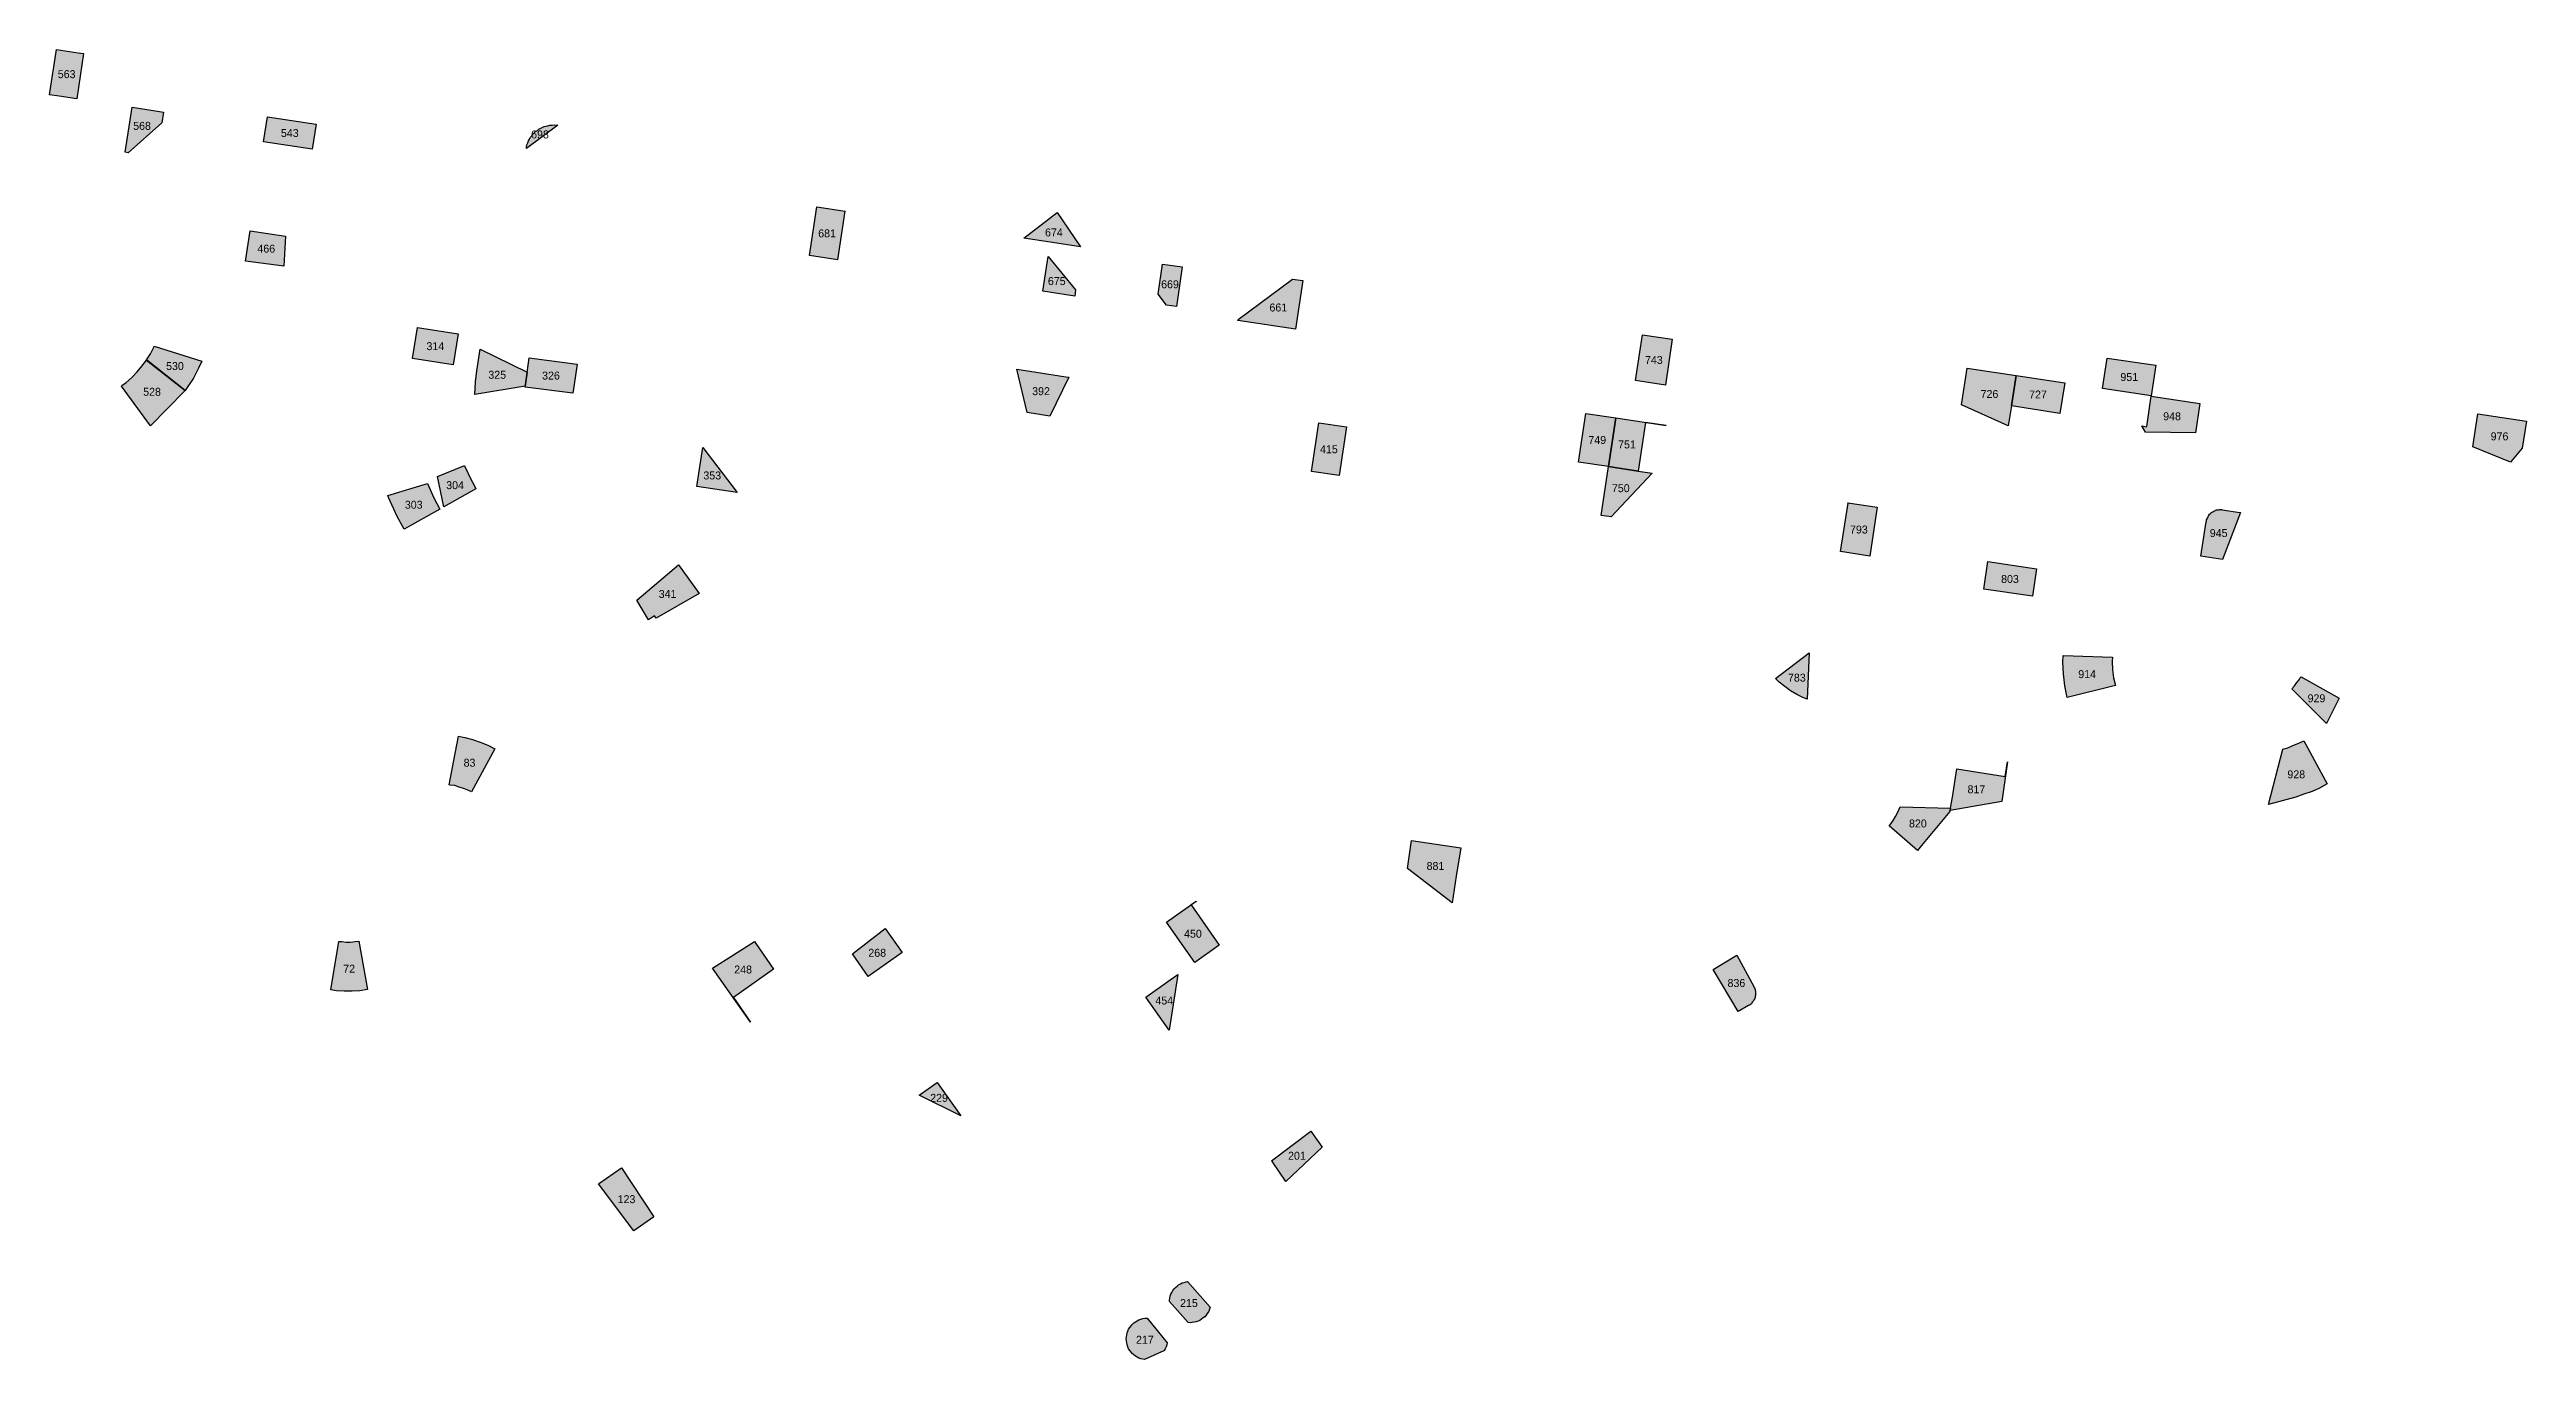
# Model space of a CAD drawing. Header units: metres. Extents: x 680780 to 684174, y 829143 to 829966.
# Drawn here: x 680780 to 682337, y 829143 to 829966 of the extents above; entities that cross this region are included whole.
import ezdxf
from ezdxf.enums import TextEntityAlignment as Align

# ---------------------------------------------------------------- set-up
doc = ezdxf.new("R2010")
doc.units = ezdxf.units.M
for name, color, linetype in [('PLOT_NO', 7, 'Continuous'), ('RED_PLOTS', 1, 'Continuous'), ('RED_PLOTS_APPROX', 1, 'Continuous')]:
    doc.layers.add(name, color=color, linetype=linetype)

msp = doc.modelspace()

# ---------------------------------------------------------------- hatches: boundary and pattern name
at = {"layer": 'RED_PLOTS'}
h = msp.add_hatch(color=1, dxfattribs=at)
h.dxf.hatch_style = 1
h.paths.add_polyline_path([(680784, 829966.4), (680797.6, 829964.4), (680801.1, 829963.8), (680796.9, 829935.4), (680785.7, 829937), (680779.6, 829938)])
h = msp.add_hatch(color=1, dxfattribs=at)
h.dxf.hatch_style = 1
h.paths.add_polyline_path([(681099.3, 829918.8), (681079.5, 829904.1), (681079.5, 829905.3), (681079.8, 829906.5), (681080.4, 829907.7), (681080.7, 829908.9), (681081.3, 829910.1), (681081.9, 829911), (681082.8, 829912.2), (681083.4, 829913.1), (681084.3, 829914), (681085.2, 829914.9), (681086.4, 829915.5), (681087.3, 829916.4), (681088.5, 829917), (681089.4, 829917.3), (681090.6, 829917.9), (681091.8, 829918.2), (681093, 829918.5), (681094.2, 829918.8), (681095.7, 829918.8), (681096.9, 829919.1), (681098.1, 829918.8)])
h = msp.add_hatch(color=1, dxfattribs=at)
h.dxf.hatch_style = 1
h.paths.add_polyline_path([(681275.1, 829834.1), (681257.4, 829836.8), (681262, 829867.5), (681279.8, 829864.8), (681279.8, 829864.8), (681279.6, 829864.8)])
h = msp.add_hatch(color=1, dxfattribs=at)
h.dxf.hatch_style = 1
h.paths.add_polyline_path([(681491.7, 829829.7), (681488.1, 829804.8), (681481.8, 829805.7), (681476.7, 829812.6), (681479.4, 829831.5)])
h = msp.add_hatch(color=1, dxfattribs=at)
h.dxf.hatch_style = 1
h.paths.add_polyline_path([(681007.9, 829772.1), (681010.9, 829791.6), (681036.6, 829787.7), (681033.5, 829768.2)])
h = msp.add_hatch(color=1, dxfattribs=at)
h.dxf.hatch_style = 1
h.paths.add_polyline_path([(681795.6, 829755.4), (681776.7, 829758.3), (681781.1, 829787), (681799.9, 829784.2)])
h = msp.add_hatch(color=1, dxfattribs=at)
h.dxf.hatch_style = 1
h.paths.add_polyline_path([(680825.1, 829755.1), (680827.8, 829757.1), (680831.4, 829760.1), (680834.7, 829763.7), (680837.7, 829767.3), (680840.6, 829771.1), (680864.9, 829752.1), (680864.5, 829751.5), (680843.1, 829729.8), (680824.8, 829754.7)])
h = msp.add_hatch(color=1, dxfattribs=at)
h.dxf.hatch_style = 1
h.paths.add_polyline_path([(681109.5, 829755.8), (681108.7, 829750.3), (681078.6, 829754.1), (681081.1, 829772.6), (681111.4, 829768.6)])
h = msp.add_hatch(color=1, dxfattribs=at)
h.dxf.hatch_style = 1
h.paths.add_polyline_path([(682013.1, 829742.3), (682016, 829761.4), (682046.6, 829756.8), (682043.6, 829737.6)])
h = msp.add_hatch(color=1, dxfattribs=at)
h.dxf.hatch_style = 1
h.paths.add_polyline_path([(682103.9, 829767.9), (682102.5, 829758.3), (682101, 829748.7), (682070.4, 829753.2), (682073.4, 829772.4)])
h = msp.add_hatch(color=1, dxfattribs=at)
h.dxf.hatch_style = 1
h.paths.add_polyline_path([(681595.1, 829729.1), (681590.4, 829698.5), (681573, 829701.1), (681577.7, 829731.7)])
h = msp.add_hatch(color=1, dxfattribs=at)
h.dxf.hatch_style = 1
h.paths.add_polyline_path([(681745.5, 829737.6), (681764.4, 829734.8), (681759.8, 829704.2), (681741, 829707)])
h = msp.add_hatch(color=1, dxfattribs=at)
h.dxf.hatch_style = 1
h.paths.add_polyline_path([(681764.4, 829734.8), (681796.1, 829730), (681783, 829731.9), (681778.4, 829701.4), (681759.8, 829704.2)])
h = msp.add_hatch(color=1, dxfattribs=at)
h.dxf.hatch_style = 1
h.paths.add_polyline_path([(681040.6, 829704.8), (681040.8, 829704.3), (681044.7, 829695.9), (681046.4, 829692.9), (681047.7, 829690.2), (681027.5, 829678.9), (681023.5, 829698)])
h = msp.add_hatch(color=1, dxfattribs=at)
h.dxf.hatch_style = 1
h.paths.add_polyline_path([(681910.3, 829681.3), (681928.7, 829678.6), (681924, 829647.9), (681905.7, 829650.7), (681910.5, 829681.2), (681910.3, 829681.2)])
h = msp.add_hatch(color=1, dxfattribs=at)
h.dxf.hatch_style = 1
h.paths.add_polyline_path([(682028.8, 829639.8), (682026.3, 829622.7), (681995.7, 829627.2), (681998.2, 829644.5)])
h = msp.add_hatch(color=1, dxfattribs=at)
h.dxf.hatch_style = 1
h.paths.add_polyline_path([(682076.6, 829584.3), (682076.4, 829581.6), (682076.7, 829576.5), (682077.3, 829571.4), (682078.5, 829566.5), (682048.2, 829559.1), (682046.7, 829566.3), (682045.8, 829573.8), (682045.5, 829581.3), (682045.7, 829585.5)])
h = msp.add_hatch(color=1, dxfattribs=at)
h.dxf.hatch_style = 1
h.paths.add_polyline_path([(682189.5, 829564.5), (682191, 829566.3), (682192.5, 829568.4), (682194, 829570.2), (682194.5, 829571.1), (682195.2, 829572), (682219.2, 829558.5), (682211.2, 829542.7)])
h = msp.add_hatch(color=1, dxfattribs=at)
h.dxf.hatch_style = 1
h.paths.add_polyline_path([(680979.6, 829375.4), (680974.8, 829374.6), (680970, 829374.3), (680964.9, 829374.3), (680960.1, 829374.6), (680956.5, 829375.2), (680961.6, 829405.7), (680963.4, 829405.5), (680966.1, 829405.2), (680968.8, 829405.2), (680971.8, 829405.5), (680974.2, 829405.8)])
h = msp.add_hatch(color=1, dxfattribs=at)
h.dxf.hatch_style = 1
h.paths.add_polyline_path([(681825.6, 829388.1), (681840.5, 829397.1), (681851.1, 829377.3), (681851.4, 829376.7), (681851.7, 829376.1), (681852, 829375.5), (681852, 829374.9), (681852.3, 829374.3), (681852.3, 829373.4), (681852.3, 829372.8), (681852.3, 829372.2), (681852.3, 829371.6), (681852, 829371), (681852, 829370.4), (681851.7, 829369.8), (681851.4, 829369.2), (681851.1, 829368.6), (681850.8, 829368), (681850.2, 829367.4), (681849.9, 829366.8), (681849.6, 829366.5), (681849, 829365.9), (681848.4, 829365.6), (681847.8, 829365.3), (681841.4, 829361.5)])
at = {"layer": 'RED_PLOTS_APPROX'}
h = msp.add_hatch(color=1, dxfattribs=at)
h.dxf.hatch_style = 1
h.paths.add_polyline_path([(680850.3, 829920.2), (680829, 829901.5), (680827.2, 829901.8), (680831.5, 829930.1), (680848.8, 829927.5), (680851.3, 829927.1)])
h = msp.add_hatch(color=1, dxfattribs=at)
h.dxf.hatch_style = 1
h.paths.add_polyline_path([(680947.2, 829919.5), (680944.7, 829903.7), (680914.2, 829908.3), (680916.6, 829924.1)])
h = msp.add_hatch(color=1, dxfattribs=at)
h.dxf.hatch_style = 1
h.paths.add_polyline_path([(681413.2, 829864), (681427.9, 829842.4), (681426.5, 829842.6), (681408.8, 829845.3), (681392.2, 829847.8)])
h = msp.add_hatch(color=1, dxfattribs=at)
h.dxf.hatch_style = 1
h.paths.add_polyline_path([(680926.9, 829830.1), (680902.9, 829833.4), (680905.8, 829852.5), (680928.1, 829849.1)])
h = msp.add_hatch(color=1, dxfattribs=at)
h.dxf.hatch_style = 1
h.paths.add_polyline_path([(681424.7, 829815.3), (681424.2, 829811.4), (681404.1, 829814.4), (681407.4, 829836.3)])
h = msp.add_hatch(color=1, dxfattribs=at)
h.dxf.hatch_style = 1
h.paths.add_polyline_path([(681561.2, 829822), (681567.6, 829821.1), (681563.1, 829790.6), (681526.8, 829796.1), (681526.9, 829796.7)])
h = msp.add_hatch(color=1, dxfattribs=at)
h.dxf.hatch_style = 1
h.paths.add_polyline_path([(680875.3, 829770.5), (680873.4, 829766.1), (680870.1, 829759.8), (680866.2, 829753.8), (680864.9, 829752.1), (680840.7, 829771.2), (680843.1, 829775.1), (680845.2, 829779.3), (680845.4, 829779.8)])
h = msp.add_hatch(color=1, dxfattribs=at)
h.dxf.hatch_style = 1
h.paths.add_polyline_path([(681079.9, 829763.6), (681078.7, 829754.7), (681047.1, 829749.4), (681047.4, 829757.4), (681048.2, 829764.3), (681050.4, 829778.1)])
h = msp.add_hatch(color=1, dxfattribs=at)
h.dxf.hatch_style = 1
h.paths.add_polyline_path([(681408.6, 829735.9), (681394.2, 829738.1), (681387.9, 829765.4), (681399.9, 829763.5), (681418.5, 829760.7), (681420.5, 829760.4)])
h = msp.add_hatch(color=1, dxfattribs=at)
h.dxf.hatch_style = 1
h.paths.add_polyline_path([(681981.7, 829743.1), (681985.3, 829766.1), (682016, 829761.4), (682013.1, 829742.3), (682011.1, 829729.7)])
h = msp.add_hatch(color=1, dxfattribs=at)
h.dxf.hatch_style = 1
h.paths.add_polyline_path([(682097.3, 829725.8), (682095.1, 829729.7), (682098, 829729.2), (682098, 829729.3), (682098.2, 829729.3), (682101, 829748.5), (682131.6, 829743.9), (682128.8, 829725.3)])
h = msp.add_hatch(color=1, dxfattribs=at)
h.dxf.hatch_style = 1
h.paths.add_polyline_path([(682326.8, 829707), (682303.1, 829716.6), (682306.3, 829737.3), (682336.9, 829732.7), (682334.3, 829715.7)])
h = msp.add_hatch(color=1, dxfattribs=at)
h.dxf.hatch_style = 1
h.paths.add_polyline_path([(681212, 829687.9), (681186.6, 829691.7), (681190.4, 829716.2)])
h = msp.add_hatch(color=1, dxfattribs=at)
h.dxf.hatch_style = 1
h.paths.add_polyline_path([(681761.4, 829672.5), (681755.1, 829673.4), (681759.8, 829704.2), (681778.4, 829701.4), (681778.5, 829701.4), (681778.5, 829701.3), (681787.3, 829700)])
h = msp.add_hatch(color=1, dxfattribs=at)
h.dxf.hatch_style = 1
h.paths.add_polyline_path([(681017.3, 829693.6), (681021.3, 829684.5), (681025.1, 829677.5), (681002.6, 829664.8), (680998.2, 829672.8), (680992.8, 829684.8), (680992.3, 829686.1)])
h = msp.add_hatch(color=1, dxfattribs=at)
h.dxf.hatch_style = 1
h.paths.add_polyline_path([(682145.8, 829645.8), (682132.2, 829647.9), (682135.5, 829669.5), (682135.8, 829670.1), (682135.8, 829670.7), (682136.1, 829671.3), (682136.4, 829671.9), (682136.7, 829672.5), (682137, 829673.1), (682137.3, 829673.7), (682137.6, 829674.3), (682138.2, 829674.6), (682138.5, 829675.2), (682139.1, 829675.5), (682139.7, 829675.8), (682140.3, 829676.1), (682140.9, 829676.4), (682141.5, 829676.7), (682142.1, 829677), (682142.7, 829677), (682143.3, 829677), (682143.9, 829677.3), (682144.5, 829677.3), (682145.1, 829677.3), (682145.7, 829677), (682156.8, 829675.4), (682157.1, 829675.3)])
h = msp.add_hatch(color=1, dxfattribs=at)
h.dxf.hatch_style = 1
h.paths.add_polyline_path([(681161, 829608.9), (681160, 829610.3), (681159.9, 829610.4), (681159.9, 829610.4), (681156.2, 829607.8), (681148.9, 829620.2), (681175, 829642.5), (681188, 829624.3)])
h = msp.add_hatch(color=1, dxfattribs=at)
h.dxf.hatch_style = 1
h.paths.add_polyline_path([(681886, 829587.1), (681884.6, 829558), (681882, 829559.1), (681878.1, 829560.9), (681874.2, 829563.3), (681870.6, 829566), (681867, 829568.7), (681864.8, 829570.9)])
h = msp.add_hatch(color=1, dxfattribs=at)
h.dxf.hatch_style = 1
h.paths.add_polyline_path([(681036.8, 829534.6), (681040.8, 829533.9), (681045.6, 829532.7), (681050.4, 829530.9), (681055.2, 829529.1), (681059.7, 829526.7), (681045, 829499.7), (681042.3, 829500.9), (681039.9, 829501.8), (681037.2, 829502.7), (681034.5, 829503.6), (681031.5, 829503.9), (681030.8, 829504)])
h = msp.add_hatch(color=1, dxfattribs=at)
h.dxf.hatch_style = 1
h.paths.add_polyline_path([(682183.8, 829526.6), (682186.8, 829527.3), (682190.1, 829528.8), (682193.7, 829530.3), (682196.9, 829531.8), (682211.7, 829504.8), (682206.9, 829502.1), (682202.1, 829500), (682197, 829498.2), (682191.9, 829496.4), (682174.7, 829491.7)])
h = msp.add_hatch(color=1, dxfattribs=at)
h.dxf.hatch_style = 1
h.paths.add_polyline_path([(681974.6, 829488), (681975.3, 829491.9), (681976, 829496.4), (681978.7, 829514.1), (682009.2, 829509.3), (682010.7, 829518.6), (682007, 829493.7)])
h = msp.add_hatch(color=1, dxfattribs=at)
h.dxf.hatch_style = 1
h.paths.add_polyline_path([(681936.3, 829478.3), (681937.2, 829479.6), (681938.7, 829481.7), (681940.2, 829484.1), (681941.4, 829486.5), (681942.6, 829488.9), (681943.1, 829490.3), (681974.7, 829489.4), (681974.4, 829487.4), (681956.6, 829465.9), (681954, 829462.9)])
h = msp.add_hatch(color=1, dxfattribs=at)
h.dxf.hatch_style = 1
h.paths.add_polyline_path([(681633.4, 829451.5), (681636, 829469.1), (681666.9, 829464.4), (681664.1, 829446.6), (681661.5, 829430)])
h = msp.add_hatch(color=1, dxfattribs=at)
h.dxf.hatch_style = 1
h.paths.add_polyline_path([(681500.5, 829430.8), (681497.4, 829428.6), (681515.1, 829403.2), (681499.7, 829392.4), (681481.8, 829417.8), (681500.5, 829430.9)])
h = msp.add_hatch(color=1, dxfattribs=at)
h.dxf.hatch_style = 1
h.paths.add_polyline_path([(681222.8, 829405.5), (681223.6, 829404.4), (681234.9, 829388.3), (681209.7, 829370.4), (681220.3, 829354.9), (681196.4, 829388.8)])
h = msp.add_hatch(color=1, dxfattribs=at)
h.dxf.hatch_style = 1
h.paths.add_polyline_path([(681305, 829413.7), (681315.7, 829398.6), (681294.4, 829383.6), (681284.4, 829397.8)])
h = msp.add_hatch(color=1, dxfattribs=at)
h.dxf.hatch_style = 1
h.paths.add_polyline_path([(681483.6, 829349.8), (681468.9, 829370.7), (681484.3, 829381.5), (681489, 829384.8)])
h = msp.add_hatch(color=1, dxfattribs=at)
h.dxf.hatch_style = 1
h.paths.add_polyline_path([(681326.3, 829308.9), (681337.8, 829316.9), (681352.5, 829296.1)])
h = msp.add_hatch(color=1, dxfattribs=at)
h.dxf.hatch_style = 1
h.paths.add_polyline_path([(681572.7, 829286.4), (681579.7, 829276.3), (681557, 829254.8), (681548.5, 829267), (681548, 829267.7)])
h = msp.add_hatch(color=1, dxfattribs=at)
h.dxf.hatch_style = 1
h.paths.add_polyline_path([(681124.8, 829253.3), (681139.2, 829263.4), (681159.5, 829232.5), (681147.1, 829223.7)])
h = msp.add_hatch(color=1, dxfattribs=at)
h.dxf.hatch_style = 1
h.paths.add_polyline_path([(681509.3, 829175.7), (681509.2, 829175.1), (681508.7, 829173.9), (681508.2, 829172.8), (681507.5, 829171.7), (681506.8, 829170.7), (681505.9, 829169.7), (681505, 829168.9), (681503.9, 829168.1), (681502.9, 829167.4), (681501.7, 829166.9), (681500.5, 829166.5), (681499.3, 829166.2), (681498, 829166), (681496.7, 829165.9), (681495.6, 829166), (681483.7, 829179.2), (681483.8, 829180.2), (681484, 829181.4), (681484.3, 829182.7), (681484.7, 829183.9), (681485.3, 829185), (681485.9, 829186.1), (681486.7, 829187.2), (681487.5, 829188.1), (681488.5, 829189), (681489.5, 829189.7), (681490.6, 829190.4), (681491.7, 829190.9), (681492.9, 829191.3), (681494.2, 829191.7), (681495, 829191.8)])
h = msp.add_hatch(color=1, dxfattribs=at)
h.dxf.hatch_style = 1
h.paths.add_polyline_path([(681482.4, 829153.3), (681482.4, 829153.2), (681482.1, 829152), (681481.6, 829150.8), (681481.1, 829149.6), (681480.4, 829148.5), (681480.2, 829148.3), (681468.1, 829142.8), (681467.1, 829143), (681465.8, 829143.3), (681464.6, 829143.7), (681463.5, 829144.3), (681462.4, 829144.9), (681461.4, 829145.7), (681460.4, 829146.5), (681459.6, 829147.5), (681458.8, 829148.5), (681458.1, 829149.6), (681457.6, 829150.8), (681457.2, 829152), (681456.9, 829153.2), (681456.7, 829154.5), (681456.6, 829155.7), (681456.7, 829157), (681456.9, 829158.3), (681457.2, 829159.5), (681457.6, 829160.7), (681458.1, 829161.9), (681458.8, 829163), (681459.6, 829164), (681460.4, 829164.9), (681461.4, 829165.8), (681462.4, 829166.5), (681463.5, 829167.2), (681464.6, 829167.7), (681465.8, 829168.2), (681467.1, 829168.5), (681468.3, 829168.7), (681469.6, 829168.7), (681469.8, 829168.7)])

# ---------------------------------------------------------------- linework, layer by layer
at = {"layer": 'RED_PLOTS', "color": 1}
for points in [[(680784, 829966.4), (680797.6, 829964.4), (680801.1, 829963.8), (680796.9, 829935.4), (680785.7, 829937), (680779.6, 829938)], [(681099.3, 829918.8), (681079.5, 829904.1), (681079.5, 829905.3), (681079.8, 829906.5), (681080.4, 829907.7), (681080.7, 829908.9), (681081.3, 829910.1), (681081.9, 829911), (681082.8, 829912.2), (681083.4, 829913.1), (681084.3, 829914), (681085.2, 829914.9), (681086.4, 829915.5), (681087.3, 829916.4), (681088.5, 829917), (681089.4, 829917.3), (681090.6, 829917.9), (681091.8, 829918.2), (681093, 829918.5), (681094.2, 829918.8), (681095.7, 829918.8), (681096.9, 829919.1), (681098.1, 829918.8)], [(681275.1, 829834.1), (681257.4, 829836.8), (681262, 829867.5), (681279.8, 829864.8), (681279.8, 829864.8), (681279.6, 829864.8)], [(681491.7, 829829.7), (681488.1, 829804.8), (681481.8, 829805.7), (681476.7, 829812.6), (681479.4, 829831.5)], [(681007.9, 829772.1), (681010.9, 829791.6), (681036.6, 829787.7), (681033.5, 829768.2)], [(681795.6, 829755.4), (681776.7, 829758.3), (681781.1, 829787), (681799.9, 829784.2)], [(680825.1, 829755.1), (680827.8, 829757.1), (680831.4, 829760.1), (680834.7, 829763.7), (680837.7, 829767.3), (680840.6, 829771.1), (680864.9, 829752.1), (680864.5, 829751.5), (680843.1, 829729.8), (680824.8, 829754.7)], [(681109.5, 829755.8), (681108.7, 829750.3), (681078.6, 829754.1), (681081.1, 829772.6), (681111.4, 829768.6)], [(682013.1, 829742.3), (682016, 829761.4), (682046.6, 829756.8), (682043.6, 829737.6)], [(682103.9, 829767.9), (682102.5, 829758.3), (682101, 829748.7), (682070.4, 829753.2), (682073.4, 829772.4)], [(681595.1, 829729.1), (681590.4, 829698.5), (681573, 829701.1), (681577.7, 829731.7)], [(681745.5, 829737.6), (681764.4, 829734.8), (681759.8, 829704.2), (681741, 829707)], [(681764.4, 829734.8), (681796.1, 829730), (681783, 829731.9), (681778.4, 829701.4), (681759.8, 829704.2)], [(681040.6, 829704.8), (681040.8, 829704.3), (681044.7, 829695.9), (681046.4, 829692.9), (681047.7, 829690.2), (681027.5, 829678.9), (681023.5, 829698)], [(681910.3, 829681.3), (681928.7, 829678.6), (681924, 829647.9), (681905.7, 829650.7), (681910.5, 829681.2), (681910.3, 829681.2)], [(682028.8, 829639.8), (682026.3, 829622.7), (681995.7, 829627.2), (681998.2, 829644.5)], [(682076.6, 829584.3), (682076.4, 829581.6), (682076.7, 829576.5), (682077.3, 829571.4), (682078.5, 829566.5), (682048.2, 829559.1), (682046.7, 829566.3), (682045.8, 829573.8), (682045.5, 829581.3), (682045.7, 829585.5)], [(682189.5, 829564.5), (682191, 829566.3), (682192.5, 829568.4), (682194, 829570.2), (682194.5, 829571.1), (682195.2, 829572), (682219.2, 829558.5), (682211.2, 829542.7)], [(680979.6, 829375.4), (680974.8, 829374.6), (680970, 829374.3), (680964.9, 829374.3), (680960.1, 829374.6), (680956.5, 829375.2), (680961.6, 829405.7), (680963.4, 829405.5), (680966.1, 829405.2), (680968.8, 829405.2), (680971.8, 829405.5), (680974.2, 829405.8)], [(681825.6, 829388.1), (681840.5, 829397.1), (681851.1, 829377.3), (681851.4, 829376.7), (681851.7, 829376.1), (681852, 829375.5), (681852, 829374.9), (681852.3, 829374.3), (681852.3, 829373.4), (681852.3, 829372.8), (681852.3, 829372.2), (681852.3, 829371.6), (681852, 829371), (681852, 829370.4), (681851.7, 829369.8), (681851.4, 829369.2), (681851.1, 829368.6), (681850.8, 829368), (681850.2, 829367.4), (681849.9, 829366.8), (681849.6, 829366.5), (681849, 829365.9), (681848.4, 829365.6), (681847.8, 829365.3), (681841.4, 829361.5)]]:
    msp.add_lwpolyline(points, close=True, dxfattribs=at)
at = {"layer": 'RED_PLOTS_APPROX', "color": 1}
for points in [[(680850.3, 829920.2), (680829, 829901.5), (680827.2, 829901.8), (680831.5, 829930.1), (680848.8, 829927.5), (680851.3, 829927.1)], [(680947.2, 829919.5), (680944.7, 829903.7), (680914.2, 829908.3), (680916.6, 829924.1)], [(681413.2, 829864), (681427.9, 829842.4), (681426.5, 829842.6), (681408.8, 829845.3), (681392.2, 829847.8)], [(680926.9, 829830.1), (680902.9, 829833.4), (680905.8, 829852.5), (680928.1, 829849.1)], [(681424.7, 829815.3), (681424.2, 829811.4), (681404.1, 829814.4), (681407.4, 829836.3)], [(681561.2, 829822), (681567.6, 829821.1), (681563.1, 829790.6), (681526.8, 829796.1), (681526.9, 829796.7)], [(680875.3, 829770.5), (680873.4, 829766.1), (680870.1, 829759.8), (680866.2, 829753.8), (680864.9, 829752.1), (680840.7, 829771.2), (680843.1, 829775.1), (680845.2, 829779.3), (680845.4, 829779.8)], [(681079.9, 829763.6), (681078.7, 829754.7), (681047.1, 829749.4), (681047.4, 829757.4), (681048.2, 829764.3), (681050.4, 829778.1)], [(681408.6, 829735.9), (681394.2, 829738.1), (681387.9, 829765.4), (681399.9, 829763.5), (681418.5, 829760.7), (681420.5, 829760.4)], [(681981.7, 829743.1), (681985.3, 829766.1), (682016, 829761.4), (682013.1, 829742.3), (682011.1, 829729.7)], [(682097.3, 829725.8), (682095.1, 829729.7), (682098, 829729.2), (682098, 829729.3), (682098.2, 829729.3), (682101, 829748.5), (682131.6, 829743.9), (682128.8, 829725.3)], [(682326.8, 829707), (682303.1, 829716.6), (682306.3, 829737.3), (682336.9, 829732.7), (682334.3, 829715.7)], [(681212, 829687.9), (681186.6, 829691.7), (681190.4, 829716.2)], [(681761.4, 829672.5), (681755.1, 829673.4), (681759.8, 829704.2), (681778.4, 829701.4), (681778.5, 829701.4), (681778.5, 829701.3), (681787.3, 829700)], [(681017.3, 829693.6), (681021.3, 829684.5), (681025.1, 829677.5), (681002.6, 829664.8), (680998.2, 829672.8), (680992.8, 829684.8), (680992.3, 829686.1)], [(682145.8, 829645.8), (682132.2, 829647.9), (682135.5, 829669.5), (682135.8, 829670.1), (682135.8, 829670.7), (682136.1, 829671.3), (682136.4, 829671.9), (682136.7, 829672.5), (682137, 829673.1), (682137.3, 829673.7), (682137.6, 829674.3), (682138.2, 829674.6), (682138.5, 829675.2), (682139.1, 829675.5), (682139.7, 829675.8), (682140.3, 829676.1), (682140.9, 829676.4), (682141.5, 829676.7), (682142.1, 829677), (682142.7, 829677), (682143.3, 829677), (682143.9, 829677.3), (682144.5, 829677.3), (682145.1, 829677.3), (682145.7, 829677), (682156.8, 829675.4), (682157.1, 829675.3)], [(681161, 829608.9), (681160, 829610.3), (681159.9, 829610.4), (681159.9, 829610.4), (681156.2, 829607.8), (681148.9, 829620.2), (681175, 829642.5), (681188, 829624.3)], [(681886, 829587.1), (681884.6, 829558), (681882, 829559.1), (681878.1, 829560.9), (681874.2, 829563.3), (681870.6, 829566), (681867, 829568.7), (681864.8, 829570.9)], [(681036.8, 829534.6), (681040.8, 829533.9), (681045.6, 829532.7), (681050.4, 829530.9), (681055.2, 829529.1), (681059.7, 829526.7), (681045, 829499.7), (681042.3, 829500.9), (681039.9, 829501.8), (681037.2, 829502.7), (681034.5, 829503.6), (681031.5, 829503.9), (681030.8, 829504)], [(682183.8, 829526.6), (682186.8, 829527.3), (682190.1, 829528.8), (682193.7, 829530.3), (682196.9, 829531.8), (682211.7, 829504.8), (682206.9, 829502.1), (682202.1, 829500), (682197, 829498.2), (682191.9, 829496.4), (682174.7, 829491.7)], [(681974.6, 829488), (681975.3, 829491.9), (681976, 829496.4), (681978.7, 829514.1), (682009.2, 829509.3), (682010.7, 829518.6), (682007, 829493.7)], [(681936.3, 829478.3), (681937.2, 829479.6), (681938.7, 829481.7), (681940.2, 829484.1), (681941.4, 829486.5), (681942.6, 829488.9), (681943.1, 829490.3), (681974.7, 829489.4), (681974.4, 829487.4), (681956.6, 829465.9), (681954, 829462.9)], [(681633.4, 829451.5), (681636, 829469.1), (681666.9, 829464.4), (681664.1, 829446.6), (681661.5, 829430)], [(681500.5, 829430.8), (681497.4, 829428.6), (681515.1, 829403.2), (681499.7, 829392.4), (681481.8, 829417.8), (681500.5, 829430.9)], [(681222.8, 829405.5), (681223.6, 829404.4), (681234.9, 829388.3), (681209.7, 829370.4), (681220.3, 829354.9), (681196.4, 829388.8)], [(681305, 829413.7), (681315.7, 829398.6), (681294.4, 829383.6), (681284.4, 829397.8)], [(681483.6, 829349.8), (681468.9, 829370.7), (681484.3, 829381.5), (681489, 829384.8)], [(681326.3, 829308.9), (681337.8, 829316.9), (681352.5, 829296.1)], [(681572.7, 829286.4), (681579.7, 829276.3), (681557, 829254.8), (681548.5, 829267), (681548, 829267.7)], [(681124.8, 829253.3), (681139.2, 829263.4), (681159.5, 829232.5), (681147.1, 829223.7)], [(681509.3, 829175.7), (681509.2, 829175.1), (681508.7, 829173.9), (681508.2, 829172.8), (681507.5, 829171.7), (681506.8, 829170.7), (681505.9, 829169.7), (681505, 829168.9), (681503.9, 829168.1), (681502.9, 829167.4), (681501.7, 829166.9), (681500.5, 829166.5), (681499.3, 829166.2), (681498, 829166), (681496.7, 829165.9), (681495.6, 829166), (681483.7, 829179.2), (681483.8, 829180.2), (681484, 829181.4), (681484.3, 829182.7), (681484.7, 829183.9), (681485.3, 829185), (681485.9, 829186.1), (681486.7, 829187.2), (681487.5, 829188.1), (681488.5, 829189), (681489.5, 829189.7), (681490.6, 829190.4), (681491.7, 829190.9), (681492.9, 829191.3), (681494.2, 829191.7), (681495, 829191.8)], [(681482.4, 829153.3), (681482.4, 829153.2), (681482.1, 829152), (681481.6, 829150.8), (681481.1, 829149.6), (681480.4, 829148.5), (681480.2, 829148.3), (681468.1, 829142.8), (681467.1, 829143), (681465.8, 829143.3), (681464.6, 829143.7), (681463.5, 829144.3), (681462.4, 829144.9), (681461.4, 829145.7), (681460.4, 829146.5), (681459.6, 829147.5), (681458.8, 829148.5), (681458.1, 829149.6), (681457.6, 829150.8), (681457.2, 829152), (681456.9, 829153.2), (681456.7, 829154.5), (681456.6, 829155.7), (681456.7, 829157), (681456.9, 829158.3), (681457.2, 829159.5), (681457.6, 829160.7), (681458.1, 829161.9), (681458.8, 829163), (681459.6, 829164), (681460.4, 829164.9), (681461.4, 829165.8), (681462.4, 829166.5), (681463.5, 829167.2), (681464.6, 829167.7), (681465.8, 829168.2), (681467.1, 829168.5), (681468.3, 829168.7), (681469.6, 829168.7), (681469.8, 829168.7)]]:
    msp.add_lwpolyline(points, close=True, dxfattribs=at)

# ---------------------------------------------------------------- texts
at = {"layer": 'PLOT_NO', "color": 7}
for s, p in [('563', (680790.4, 829950.9)), ('568', (680837.8, 829918.4)), ('543', (680930.7, 829913.9)), ('698', (681088, 829913)), ('674', (681411.1, 829851.4)), ('466', (680915.9, 829841.2)), ('681', (681268.5, 829850.8)), ('675', (681412.9, 829820.8)), ('669', (681484.1, 829818.8)), ('661', (681552.2, 829804.2)), ('314', (681022.2, 829779.9)), ('530', (680858.5, 829767.4)), ('325', (681061.1, 829761.9)), ('326', (681094.9, 829761.4)), ('743', (681788.3, 829771.2)), ('951', (682087.2, 829760.5)), ('528', (680844.1, 829751.2)), ('392', (681403, 829751.6)), ('726', (681999.3, 829749.8)), ('727', (682029.8, 829749.5)), ('948', (682114.1, 829735.8)), ('415', (681584, 829715.1)), ('749', (681752.7, 829720.9)), ('751', (681771.4, 829718.1)), ('976', (682320, 829723.2)), ('353', (681196.3, 829698.6)), ('303', (681008.6, 829680.2)), ('304', (681034.6, 829692.5)), ('750', (681767.5, 829690.6)), ('793', (681917.2, 829664.6)), ('945', (682143.4, 829662.4)), ('803', (682012.2, 829633.5)), ('341', (681168.2, 829624.1)), ('783', (681878.2, 829571.5)), ('914', (682060.7, 829573.7)), ('929', (682204.9, 829558.5)), ('83', (681043.7, 829518)), ('928', (682192.2, 829510.7)), ('817', (681991.1, 829501.3)), ('820', (681954.3, 829479.8)), ('881', (681651, 829453.1)), ('450', (681498.5, 829410.5)), ('72', (680968, 829388.5)), ('248', (681215.7, 829388)), ('268', (681300, 829398.5)), ('454', (681480.5, 829368.5)), ('836', (681840.2, 829379.5)), ('229', (681338.9, 829307.3)), ('201', (681563.9, 829270.9)), ('123', (681142.4, 829243.6)), ('215', (681496, 829178.3)), ('217', (681468.3, 829155.2))]:
    msp.add_text(s, height=5, dxfattribs=at).set_placement(p, align=Align.MIDDLE_CENTER)

doc.saveas('drawing.dxf')
